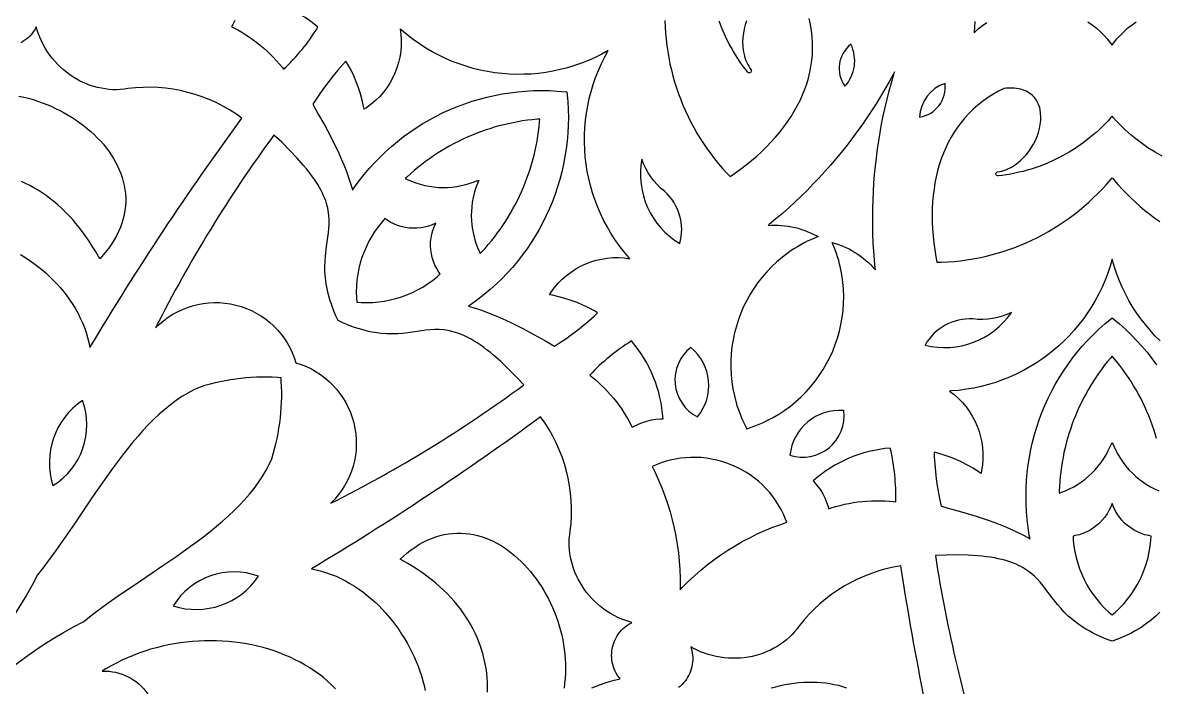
# Model space of a CAD drawing. Extents: x -550 to 550, y -550 to 550.
# Drawn here: x -150.1 to 6.1, y -157.1 to -65.6 of the extents above; entities that cross this region are included whole.
import ezdxf

# ---------------------------------------------------------------- set-up
doc = ezdxf.new("R2010")
doc.units = 0
doc.layers.add('LAYER_1', color=18, linetype='CONTINUOUS')
doc.layers.add('LAYER_10', color=4, linetype='CONTINUOUS')

msp = doc.modelspace()

# ---------------------------------------------------------------- linework, layer by layer
at = {"layer": 'LAYER_1'}
for points in [[(0, 550, 0.414214), (-550, 0, 0.414214), (0, -550, 0.414214), (550, 0, 0.414214)], [(-102.69, -77.27), (-103.03, -77.49), (-103.11, -77.1), (-103.31, -76.23), (-103.54, -75.38), (-103.81, -74.53), (-104.11, -73.71), (-104.46, -72.89), (-104.84, -72.1), (-105.26, -71.32), (-105.54, -70.87), (-105.97, -71.34), (-106.64, -72.1), (-107.28, -72.87), (-107.9, -73.65), (-108.51, -74.45), (-109.1, -75.27), (-109.66, -76.1), (-110.12, -76.8), (-109.35, -78.14), (-108.5, -79.65), (-107.68, -81.18), (-107.29, -81.96), (-106.9, -82.74), (-106.53, -83.53), (-106.18, -84.33), (-105.84, -85.13), (-105.52, -85.93), (-105.23, -86.75), (-104.95, -87.57), (-104.7, -88.39), (-104.63, -88.65), (-104.35, -88.23), (-103.7, -87.35), (-103.02, -86.49), (-102.32, -85.66), (-101.6, -84.85), (-100.84, -84.08), (-100.07, -83.33), (-99.27, -82.61), (-98.45, -81.92), (-97.6, -81.26), (-96.74, -80.63), (-95.85, -80.04), (-94.95, -79.47), (-94.03, -78.93), (-93.09, -78.42), (-92.14, -77.95), (-91.17, -77.51), (-90.18, -77.1), (-89.18, -76.73), (-88.17, -76.38), (-87.14, -76.08), (-86.11, -75.81), (-85.06, -75.57), (-84.01, -75.37), (-82.94, -75.2), (-81.87, -75.07), (-80.79, -74.98), (-79.71, -74.92), (-78.61, -74.9), (-77.52, -74.92), (-76.42, -74.98), (-75.1, -75.1), (-74.98, -76.42), (-74.92, -77.52), (-74.9, -78.61), (-74.92, -79.71), (-74.98, -80.79), (-75.07, -81.87), (-75.2, -82.94), (-75.37, -84.01), (-75.57, -85.06), (-75.81, -86.11), (-76.08, -87.14), (-76.38, -88.17), (-76.73, -89.18), (-77.1, -90.18), (-77.51, -91.17), (-77.95, -92.14), (-78.42, -93.09), (-78.93, -94.03), (-79.47, -94.95), (-80.04, -95.85), (-80.63, -96.74), (-81.26, -97.6), (-81.92, -98.45), (-82.61, -99.27), (-83.33, -100.07), (-84.08, -100.84), (-84.85, -101.6), (-85.66, -102.32), (-86.49, -103.02), (-87.35, -103.7), (-88.23, -104.35), (-88.65, -104.63), (-88.39, -104.7), (-87.57, -104.95), (-86.75, -105.23), (-85.93, -105.52), (-85.13, -105.84), (-84.33, -106.18), (-83.53, -106.53), (-82.74, -106.9), (-81.18, -107.68), (-79.65, -108.5), (-78.14, -109.35), (-76.8, -110.12), (-76.1, -109.66), (-75.27, -109.1), (-74.45, -108.51), (-73.65, -107.9), (-72.87, -107.28), (-72.1, -106.64), (-71.34, -105.97), (-70.87, -105.54), (-71.32, -105.26), (-72.1, -104.84), (-72.89, -104.46), (-73.71, -104.11), (-74.53, -103.81), (-75.38, -103.54), (-76.23, -103.31), (-77.1, -103.11), (-77.49, -103.03), (-77.27, -102.69, -0.292397), (-66.41, -98.07), (-66.56, -97.91), (-67.24, -97.1), (-67.88, -96.27), (-68.48, -95.42), (-69.05, -94.55), (-69.57, -93.66), (-70.05, -92.75), (-70.49, -91.83), (-70.89, -90.89), (-71.25, -89.94), (-71.57, -88.98), (-71.85, -88.01), (-72.09, -87.03), (-72.29, -86.04), (-72.45, -85.04), (-72.57, -84.04), (-72.64, -83.04), (-72.68, -82.03), (-72.67, -81.03), (-72.63, -80.02), (-72.54, -79.01), (-72.41, -78.01), (-72.24, -77.02), (-72.03, -76.02), (-71.77, -75.04), (-71.48, -74.06), (-71.14, -73.1), (-70.76, -72.14), (-70.34, -71.2), (-69.88, -70.27), (-69.41, -69.41), (-70.27, -69.88), (-71.2, -70.34), (-72.14, -70.76), (-73.1, -71.14), (-74.06, -71.48), (-75.04, -71.77), (-76.02, -72.03), (-77.02, -72.24), (-78.01, -72.41), (-79.01, -72.54), (-80.02, -72.63), (-81.03, -72.67), (-82.03, -72.68), (-83.04, -72.64), (-84.04, -72.57), (-85.04, -72.45), (-86.04, -72.29), (-87.03, -72.09), (-88.01, -71.85), (-88.98, -71.57), (-89.94, -71.25), (-90.89, -70.89), (-91.83, -70.49), (-92.75, -70.05), (-93.66, -69.57), (-94.55, -69.05), (-95.42, -68.48), (-96.27, -67.88), (-97.1, -67.24), (-97.91, -66.56), (-98.07, -66.41, -0.292397)], [(-35.99, -68.54, 0.400535), (-36.82, -74.31, 0.313022)], [(-23.01, -73.92, 0.313022), (-26.51, -78.58, 0.400535)], [(-109.68, -87.46), (-109.96, -87.04), (-110.27, -86.6), (-110.61, -86.16), (-110.97, -85.69), (-111.37, -85.22), (-112.25, -84.22), (-113.25, -83.17), (-114.39, -82.04), (-115.46, -81.05, 0.042468), (-131.76, -107.61, -0.574933), (-112.42, -112.42, -0.575019), (-107.61, -131.76, 0.042505), (-81.05, -115.46), (-82.04, -114.39), (-83.17, -113.25), (-84.22, -112.25), (-85.22, -111.37), (-85.69, -110.97), (-86.16, -110.61), (-86.6, -110.27), (-87.04, -109.96), (-87.46, -109.68), (-87.87, -109.42), (-88.27, -109.18), (-88.66, -108.97), (-89.04, -108.78), (-89.41, -108.61), (-89.77, -108.46), (-90.12, -108.33), (-90.46, -108.22), (-90.79, -108.13), (-91.45, -107.98), (-92.08, -107.89), (-92.7, -107.85), (-93.31, -107.85), (-93.92, -107.89), (-94.52, -107.94), (-95.13, -108.02), (-96.38, -108.2), (-97.03, -108.29), (-97.71, -108.36), (-98.4, -108.41), (-99.13, -108.44), (-99.9, -108.43), (-100.7, -108.37), (-101.54, -108.26), (-101.98, -108.18), (-102.43, -108.09), (-102.89, -107.98), (-103.37, -107.85), (-103.86, -107.71), (-104.36, -107.54), (-104.88, -107.35), (-105.41, -107.14), (-105.96, -106.91), (-106.61, -106.61), (-106.91, -105.96), (-107.14, -105.41), (-107.35, -104.88), (-107.54, -104.36), (-107.71, -103.86), (-107.85, -103.37), (-107.98, -102.89), (-108.09, -102.43), (-108.26, -101.54), (-108.37, -100.7), (-108.43, -99.9), (-108.44, -99.13), (-108.41, -98.4), (-108.36, -97.7), (-108.2, -96.38), (-108.02, -95.13), (-107.94, -94.52), (-107.89, -93.92), (-107.85, -93.31), (-107.85, -92.7), (-107.89, -92.08), (-107.98, -91.45), (-108.05, -91.13), (-108.13, -90.8), (-108.22, -90.46), (-108.33, -90.12), (-108.46, -89.77), (-108.61, -89.41), (-108.78, -89.04), (-108.97, -88.66), (-109.18, -88.27), (-109.42, -87.87)], [(-64.79, -84.38, 0.312588), (-59.55, -95.99, 0.287102), (-61.67, -88.78, -0.141792)], [(-19.17, -106.38, 0.28687), (-25.76, -109.98, 0.312542), (-13.85, -105.48, -0.141794)], [(-67.92, -118.3), (-67.55, -118.81), (-67.21, -119.34), (-66.88, -119.88), (-66.56, -120.43), (-66.26, -120.99), (-66.11, -121.3), (-65.82, -121.13), (-65.26, -120.86), (-64.67, -120.63), (-64.07, -120.44), (-63.45, -120.29), (-62.83, -120.19), (-62.2, -120.13), (-61.86, -120.13, 0.161874), (-66.19, -109.41, 0.066734), (-71.96, -114.12), (-71.72, -114.3), (-71.26, -114.69), (-70.8, -115.09), (-70.36, -115.5), (-69.92, -115.93), (-69.5, -116.38), (-69.08, -116.84), (-68.68, -117.31), (-68.29, -117.8)], [(-57.12, -119.88, 0.412174), (-58.02, -110.29, 0.547146)], [(-141.82, -117.59, 0.33339), (-145.91, -129.34, 0.355981)], [(-44.37, -125.16, 0.547146), (-36.96, -119.01, 0.412174)], [(-41.2, -128.68), (-40.96, -128.93), (-40.56, -129.41), (-40.19, -129.93), (-39.86, -130.46), (-39.57, -131.02), (-39.32, -131.6), (-39.11, -132.2), (-39.02, -132.52), (-38.7, -132.41), (-38.09, -132.22), (-37.48, -132.06), (-36.86, -131.91), (-36.25, -131.78), (-35.63, -131.67), (-35.01, -131.59), (-34.39, -131.52), (-33.77, -131.46), (-33.15, -131.43), (-32.53, -131.42), (-31.92, -131.42), (-31.31, -131.44), (-30.71, -131.48), (-30.11, -131.54), (-29.81, -131.58, 0.066618), (-30.56, -124.17, 0.161927)], [(-129.34, -145.91, 0.33339), (-117.59, -141.82, 0.355981)]]:
    msp.add_lwpolyline(points, format="xyb", close=True, dxfattribs=at)
for points in [[(-120.86, -65.26), (-121.13, -65.82), (-121.3, -66.11), (-120.99, -66.26), (-120.43, -66.56), (-119.88, -66.88), (-119.34, -67.21), (-118.81, -67.55), (-118.3, -67.92), (-117.8, -68.29), (-117.31, -68.68), (-116.84, -69.08), (-116.38, -69.5), (-115.93, -69.92), (-115.5, -70.36), (-115.09, -70.8), (-114.69, -71.26), (-114.3, -71.72), (-114.12, -71.96, 0.066618), (-109.41, -66.19, 0.161927), (-120.13, -61.86)], [(-50.35, -65.29), (-50.53, -65.85), (-50.68, -66.42), (-50.79, -67.01), (-50.86, -67.6), (-50.89, -68.19), (-50.87, -68.78), (-50.81, -69.37), (-50.7, -69.94), (-50.63, -70.22), (-50.54, -70.5), (-50.44, -70.77), (-50.33, -71.04), (-50.2, -71.3), (-50.06, -71.56), (-49.91, -71.81), (-49.74, -72.05, -0.968464), (-50.18, -72.38), (-50.54, -71.92), (-50.89, -71.45), (-51.22, -70.98), (-51.55, -70.49), (-51.86, -70.01), (-52.16, -69.51), (-52.45, -69.01), (-52.73, -68.5), (-53.24, -67.47), (-53.71, -66.42), (-54.12, -65.35)], [(-150.39, -97.49), (-149.78, -97.87), (-149.18, -98.27), (-148.59, -98.68), (-148.01, -99.12), (-147.45, -99.57), (-146.9, -100.04), (-146.37, -100.53), (-145.85, -101.03), (-145.36, -101.55), (-144.88, -102.09), (-144.42, -102.64), (-143.98, -103.21), (-143.56, -103.79), (-143.17, -104.38), (-142.8, -104.99), (-142.45, -105.62), (-142.13, -106.25), (-141.83, -106.9), (-141.57, -107.56), (-141.33, -108.24), (-141.12, -108.92), (-140.94, -109.62), (-140.8, -110.3, -0.023981), (-119.86, -78.72, 0.194027), (-135.58, -74.64), (-136.09, -74.72), (-136.62, -74.77), (-137.14, -74.79), (-137.67, -74.79), (-138.19, -74.75), (-138.71, -74.69), (-139.23, -74.6), (-139.75, -74.49), (-140.26, -74.35), (-140.76, -74.19), (-141.26, -74), (-141.75, -73.79), (-142.23, -73.55), (-142.7, -73.29), (-143.16, -73.01), (-143.61, -72.71), (-144.04, -72.39), (-144.47, -72.04), (-144.87, -71.68), (-145.27, -71.29), (-145.64, -70.88), (-146, -70.46), (-146.34, -70.02), (-146.66, -69.56), (-146.96, -69.08), (-147.24, -68.58), (-147.5, -68.07), (-147.73, -67.54), (-147.94, -67), (-148.12, -66.44), (-148.2, -66.14), (-148.27, -66.27), (-148.44, -66.57), (-148.62, -66.84), (-148.82, -67.1), (-149.04, -67.35), (-149.27, -67.58), (-149.51, -67.79), (-149.76, -67.98), (-150.03, -68.16), (-150.3, -68.32)], [(6.92, -83.96), (5.92, -83.4), (4.94, -82.79), (4, -82.13), (3.09, -81.43), (2.65, -81.07), (2.21, -80.69), (1.79, -80.3), (1.37, -79.9), (0.96, -79.49), (0.56, -79.07), (0.17, -78.64), (0, -78.44), (-0.17, -78.64), (-0.56, -79.07), (-0.96, -79.49), (-1.37, -79.9), (-1.79, -80.3), (-2.21, -80.69), (-3.09, -81.43), (-4, -82.13), (-4.94, -82.79), (-5.92, -83.4), (-6.92, -83.96), (-7.94, -84.47), (-8.99, -84.94), (-10.06, -85.36), (-10.61, -85.55), (-11.15, -85.72), (-11.71, -85.89), (-12.27, -86.04), (-12.83, -86.17), (-13.4, -86.3), (-13.97, -86.41), (-14.54, -86.51), (-15.12, -86.59), (-15.7, -86.66, -0.968464), (-15.78, -86.12), (-15.48, -86.07), (-15.2, -86), (-14.92, -85.92), (-14.64, -85.82), (-14.38, -85.71), (-14.11, -85.59), (-13.86, -85.45), (-13.61, -85.31), (-13.12, -84.98), (-12.66, -84.61), (-12.23, -84.2), (-11.83, -83.77), (-11.47, -83.3), (-11.13, -82.81), (-10.83, -82.29), (-10.56, -81.77), (-10.34, -81.23), (-10.15, -80.68), (-10, -80.14), (-9.9, -79.59), (-9.83, -79.05), (-9.82, -78.53), (-9.84, -78.02), (-9.92, -77.53), (-9.97, -77.3), (-10.04, -77.07), (-10.12, -76.85), (-10.21, -76.63), (-10.31, -76.43), (-10.43, -76.23), (-10.56, -76.05), (-10.7, -75.87), (-10.85, -75.7), (-11.02, -75.54), (-11.2, -75.39), (-11.4, -75.25), (-11.6, -75.12), (-11.83, -75.01), (-12.07, -74.91), (-12.32, -74.81), (-12.59, -74.74), (-12.88, -74.67), (-13.18, -74.62), (-13.5, -74.59), (-13.84, -74.57), (-14.2, -74.57), (-14.57, -74.59), (-14.91, -74.62), (-15.67, -75), (-16.43, -75.45), (-17.16, -75.91), (-17.85, -76.41), (-18.51, -76.94), (-19.14, -77.49), (-19.72, -78.07), (-20.28, -78.67), (-20.8, -79.3), (-21.29, -79.96), (-21.74, -80.63), (-22.17, -81.33), (-22.56, -82.05), (-22.91, -82.79), (-23.24, -83.55), (-23.53, -84.33), (-23.8, -85.13), (-24.03, -85.95), (-24.23, -86.78), (-24.4, -87.63), (-24.53, -88.5), (-24.64, -89.38), (-24.72, -90.27), (-24.77, -91.18), (-24.78, -92.09), (-24.77, -93.02), (-24.73, -93.96), (-24.66, -94.91), (-24.56, -95.87), (-24.43, -96.84), (-24.28, -97.81), (-24.13, -98.57), (-23.49, -98.55), (-22.62, -98.51), (-21.75, -98.44), (-20.89, -98.35), (-20.04, -98.23), (-19.18, -98.1), (-18.34, -97.94), (-17.5, -97.75), (-16.66, -97.55), (-15.84, -97.32), (-15.02, -97.07), (-14.21, -96.8), (-13.4, -96.51), (-12.61, -96.2), (-11.82, -95.87), (-11.04, -95.51), (-10.27, -95.14), (-9.51, -94.74), (-8.77, -94.33), (-8.03, -93.89), (-7.31, -93.43), (-6.59, -92.96), (-5.89, -92.47), (-5.2, -91.95), (-4.53, -91.42), (-3.87, -90.87), (-3.22, -90.3), (-2.59, -89.71), (-1.97, -89.1), (-1.37, -88.48), (-0.78, -87.84), (0, -86.94), (0.78, -87.84), (1.37, -88.48), (1.97, -89.1), (2.59, -89.71), (3.22, -90.3), (3.87, -90.87), (4.53, -91.42), (5.21, -91.95), (5.89, -92.47), (6.59, -92.96)], [(6.61, -109.4), (5.91, -108.68), (5.23, -107.94), (4.58, -107.16), (3.96, -106.36), (3.38, -105.54), (2.83, -104.69), (2.31, -103.81), (1.83, -102.91), (1.38, -101.99), (0.97, -101.05), (0.6, -100.08), (0.27, -99.1), (0, -98.15), (-0.27, -99.1), (-0.6, -100.08), (-0.97, -101.05), (-1.38, -101.99), (-1.83, -102.91), (-2.31, -103.81), (-2.83, -104.69), (-3.38, -105.54), (-3.96, -106.36), (-4.58, -107.16), (-5.23, -107.94), (-5.91, -108.68), (-6.61, -109.4), (-7.35, -110.08), (-8.11, -110.74), (-8.9, -111.36), (-9.72, -111.96), (-10.56, -112.51), (-11.42, -113.04), (-12.31, -113.53), (-13.21, -113.98), (-14.14, -114.4), (-15.09, -114.78), (-16.05, -115.12), (-17.03, -115.42), (-18.03, -115.68), (-19.05, -115.9), (-20.07, -116.07), (-21.11, -116.21), (-22.17, -116.3), (-22.39, -116.31, -0.292397), (-17.98, -127.25), (-18.05, -127.65), (-18.39, -127.43), (-19.14, -126.95), (-19.91, -126.51), (-20.7, -126.11), (-21.5, -125.74), (-22.32, -125.41), (-23.15, -125.12), (-24, -124.86), (-24.52, -124.74), (-24.49, -125.38), (-24.42, -126.38), (-24.33, -127.38), (-24.22, -128.38), (-24.08, -129.37), (-23.92, -130.36), (-23.74, -131.35), (-23.56, -132.17), (-22.07, -132.57), (-20.4, -133.04), (-18.74, -133.55), (-17.91, -133.82), (-17.09, -134.1), (-16.27, -134.39), (-15.45, -134.71), (-14.65, -135.03), (-13.85, -135.38), (-13.07, -135.74), (-12.29, -136.13), (-11.53, -136.54), (-11.3, -136.67), (-11.4, -136.17), (-11.56, -135.09), (-11.69, -134), (-11.78, -132.92), (-11.84, -131.84), (-11.85, -130.76), (-11.83, -129.68), (-11.78, -128.61), (-11.68, -127.54), (-11.55, -126.48), (-11.39, -125.42), (-11.19, -124.37), (-10.95, -123.33), (-10.68, -122.3), (-10.37, -121.28), (-10.03, -120.27), (-9.66, -119.27), (-9.25, -118.29), (-8.81, -117.31), (-8.33, -116.36), (-7.83, -115.42), (-7.29, -114.49), (-6.71, -113.58), (-6.11, -112.69), (-5.48, -111.82), (-4.81, -110.97), (-4.11, -110.14), (-3.38, -109.34), (-2.62, -108.55), (-1.84, -107.79), (-1.02, -107.06), (0, -106.2), (1.02, -107.06), (1.84, -107.79), (2.62, -108.55), (3.38, -109.34), (4.11, -110.14), (4.81, -110.97), (5.48, -111.82), (6.11, -112.69)], [(-172.5, -185.56, -0.208481), (-141.65, -148.05), (-140.87, -147.43), (-140.03, -146.78), (-138.29, -145.5), (-136.46, -144.22), (-134.58, -142.94), (-130.75, -140.36), (-128.84, -139.04), (-126.96, -137.7), (-126.04, -137.02), (-125.13, -136.34), (-124.25, -135.64), (-123.39, -134.94), (-122.55, -134.23), (-121.74, -133.5), (-120.96, -132.77), (-120.21, -132.03), (-119.5, -131.28), (-118.83, -130.51), (-118.2, -129.73), (-117.61, -128.94), (-117.07, -128.13), (-116.58, -127.31), (-116.36, -126.9), (-116.14, -126.48), (-115.94, -126.06), (-115.76, -125.64), (-115.56, -124.96), (-115.36, -124.26), (-115.19, -123.56), (-115.03, -122.86), (-114.89, -122.15), (-114.77, -121.44), (-114.66, -120.73), (-114.57, -120.01), (-114.5, -119.3), (-114.45, -118.58), (-114.41, -117.86), (-114.39, -117.14), (-114.39, -116.42), (-114.41, -115.69), (-114.45, -114.97), (-114.48, -114.48), (-114.97, -114.45), (-115.69, -114.41), (-116.42, -114.39), (-117.14, -114.39), (-117.86, -114.41), (-118.58, -114.45), (-119.3, -114.5), (-120.01, -114.57), (-120.73, -114.66), (-121.44, -114.77), (-122.15, -114.89), (-122.86, -115.03), (-123.56, -115.19), (-124.26, -115.36), (-124.96, -115.56), (-125.64, -115.76), (-126.06, -115.94), (-126.48, -116.14), (-126.9, -116.36), (-127.31, -116.58), (-128.13, -117.07), (-128.94, -117.61), (-129.73, -118.2), (-130.51, -118.83), (-131.28, -119.5), (-132.03, -120.21), (-132.77, -120.96), (-133.5, -121.74), (-134.23, -122.55), (-134.94, -123.39), (-135.64, -124.25), (-136.34, -125.13), (-137.02, -126.04), (-137.7, -126.96), (-139.04, -128.84), (-140.36, -130.75), (-142.94, -134.58), (-144.22, -136.46), (-145.5, -138.29), (-146.14, -139.17), (-146.78, -140.03), (-147.43, -140.87), (-148.05, -141.65, -0.208478), (-185.56, -172.5)], [(-71.68, -157.21), (-71.08, -156.97), (-70.46, -156.74), (-69.85, -156.52), (-69.23, -156.32), (-68.6, -156.14), (-67.97, -155.98), (-67.78, -155.93), (-67.92, -155.76), (-68.12, -155.48), (-68.3, -155.19), (-68.45, -154.9), (-68.58, -154.6), (-68.69, -154.29), (-68.78, -153.98), (-68.85, -153.67), (-68.9, -153.35), (-68.93, -153.04), (-68.94, -152.72), (-68.93, -152.41), (-68.9, -152.09), (-68.85, -151.78), (-68.78, -151.47), (-68.69, -151.17), (-68.59, -150.87), (-68.46, -150.58), (-68.32, -150.3), (-68.16, -150.03), (-67.98, -149.76), (-67.79, -149.51), (-67.58, -149.27), (-67.35, -149.04), (-67.1, -148.82), (-66.84, -148.62), (-66.57, -148.44), (-66.27, -148.27), (-66.14, -148.2), (-66.44, -148.12), (-67, -147.94), (-67.54, -147.73), (-68.07, -147.5), (-68.58, -147.24), (-69.08, -146.96), (-69.56, -146.66), (-70.02, -146.34), (-70.46, -146), (-70.88, -145.64), (-71.29, -145.27), (-71.68, -144.87), (-72.04, -144.47), (-72.39, -144.04), (-72.71, -143.61), (-73.01, -143.16), (-73.29, -142.7), (-73.55, -142.23), (-73.79, -141.75), (-74, -141.26), (-74.19, -140.76), (-74.35, -140.26), (-74.49, -139.75), (-74.6, -139.23), (-74.69, -138.71), (-74.75, -138.19), (-74.79, -137.67), (-74.79, -137.14), (-74.77, -136.62), (-74.72, -136.09), (-74.64, -135.58, 0.193982), (-78.72, -119.86, -0.023948), (-110.3, -140.8), (-109.62, -140.94), (-108.92, -141.12), (-108.24, -141.33), (-107.56, -141.57), (-106.9, -141.83), (-106.25, -142.13), (-105.62, -142.45), (-104.99, -142.8), (-104.38, -143.17), (-103.79, -143.56), (-103.21, -143.98), (-102.64, -144.42), (-102.09, -144.88), (-101.55, -145.36), (-101.03, -145.85), (-100.53, -146.37), (-100.04, -146.9), (-99.57, -147.45), (-99.12, -148.01), (-98.68, -148.59), (-98.27, -149.18), (-97.87, -149.78), (-97.49, -150.39), (-97.12, -151.01), (-96.78, -151.64), (-96.46, -152.28), (-96.16, -152.92), (-95.87, -153.57), (-95.61, -154.23), (-95.37, -154.89), (-95.15, -155.55), (-94.96, -156.22), (-94.78, -156.88), (-94.63, -157.55)], [(6.58, -146.78), (6.03, -147.31), (5.42, -147.83), (4.75, -148.35), (4.39, -148.61), (4, -148.86), (3.6, -149.11), (3.17, -149.36), (2.72, -149.6), (2.25, -149.84), (1.75, -150.07), (1.22, -150.3), (0.67, -150.52), (0, -150.78), (-0.67, -150.52), (-1.22, -150.3), (-1.75, -150.07), (-2.25, -149.84), (-2.72, -149.6), (-3.17, -149.36), (-3.6, -149.11), (-4, -148.86), (-4.75, -148.35), (-5.42, -147.83), (-6.03, -147.31), (-6.58, -146.78), (-7.08, -146.24), (-7.53, -145.71), (-8.36, -144.66), (-9.11, -143.65), (-9.49, -143.16), (-9.88, -142.69), (-10.28, -142.24), (-10.71, -141.81), (-11.18, -141.41), (-11.69, -141.02), (-11.97, -140.84), (-12.26, -140.66), (-12.56, -140.49), (-12.88, -140.33), (-13.22, -140.17), (-13.58, -140.02), (-13.96, -139.88), (-14.36, -139.75), (-14.79, -139.62), (-15.24, -139.5), (-15.71, -139.4), (-16.21, -139.3), (-16.74, -139.21), (-17.29, -139.13), (-17.88, -139.06), (-18.49, -139.01), (-19.81, -138.93), (-21.27, -138.89), (-22.87, -138.9), (-24.33, -138.96, 0.042468), (-17.08, -169.26, -0.574933)], [(-21.57, -177.56, -0.023981), (-29.09, -140.41, 0.194027), (-43.09, -148.65), (-43.4, -149.06), (-43.73, -149.47), (-44.09, -149.86), (-44.46, -150.23), (-44.86, -150.57), (-45.27, -150.9), (-45.7, -151.2), (-46.14, -151.49), (-46.6, -151.75), (-47.07, -151.99), (-47.56, -152.21), (-48.05, -152.41), (-48.56, -152.58), (-49.08, -152.73), (-49.6, -152.86), (-50.13, -152.96), (-50.67, -153.04), (-51.21, -153.09), (-51.76, -153.12), (-52.31, -153.13), (-52.86, -153.11), (-53.42, -153.06), (-53.97, -152.99), (-54.52, -152.89), (-55.07, -152.76), (-55.62, -152.61), (-56.16, -152.43), (-56.7, -152.22), (-57.23, -151.98), (-57.76, -151.72), (-58.03, -151.56), (-57.98, -151.71), (-57.89, -152.03), (-57.83, -152.36), (-57.78, -152.68), (-57.76, -153.01), (-57.76, -153.33), (-57.78, -153.65), (-57.83, -153.97), (-57.89, -154.28), (-57.97, -154.59), (-58.07, -154.89), (-58.19, -155.18), (-58.32, -155.47), (-58.47, -155.74), (-58.64, -156.01), (-58.83, -156.26), (-59.03, -156.51), (-59.24, -156.74), (-59.47, -156.96), (-59.72, -157.16)], [(-106.98, -157.31), (-107.51, -156.78), (-108.07, -156.27), (-108.65, -155.78), (-109.24, -155.32), (-109.86, -154.88), (-110.5, -154.45), (-111.16, -154.06), (-111.83, -153.68), (-112.52, -153.32), (-113.22, -152.99), (-113.94, -152.68), (-114.67, -152.39), (-115.42, -152.12), (-116.17, -151.88), (-116.94, -151.66), (-117.72, -151.46), (-118.5, -151.29), (-119.3, -151.13), (-120.1, -151), (-120.91, -150.9), (-121.73, -150.81), (-122.55, -150.75), (-123.37, -150.72), (-124.2, -150.71), (-125.03, -150.72), (-125.86, -150.75), (-126.69, -150.81), (-127.52, -150.89), (-128.35, -151), (-129.18, -151.13), (-130.01, -151.28), (-130.83, -151.46), (-131.64, -151.67), (-132.45, -151.89), (-133.26, -152.15), (-134.05, -152.42), (-134.84, -152.72), (-135.62, -153.05), (-136.39, -153.4), (-137.15, -153.78), (-137.9, -154.18), (-138.63, -154.6), (-139.1, -154.9, -0.55555), (-132.18, -165.06, -0.258855)]]:
    msp.add_lwpolyline(points, format="xyb", dxfattribs=at)
for points in [[(-61.6, -65.26), (-61.57, -66.13), (-61.52, -66.99), (-61.44, -67.85), (-61.34, -68.7), (-61.22, -69.55), (-61.07, -70.4), (-60.9, -71.24), (-60.71, -72.07), (-60.5, -72.9), (-60.26, -73.72), (-60.01, -74.54), (-59.73, -75.34), (-59.43, -76.14), (-59.11, -76.94), (-58.77, -77.72), (-58.41, -78.5), (-58.02, -79.26), (-57.62, -80.02), (-57.19, -80.76), (-56.75, -81.5), (-56.28, -82.22), (-55.8, -82.93), (-55.29, -83.63), (-54.77, -84.32), (-54.23, -84.99), (-53.66, -85.65), (-53.08, -86.3), (-52.63, -86.77), (-52, -86.33), (-51.2, -85.75), (-50.43, -85.16), (-49.68, -84.55), (-48.96, -83.93), (-48.26, -83.29), (-47.6, -82.65), (-46.96, -81.98), (-46.35, -81.31), (-45.77, -80.62), (-45.23, -79.92), (-44.71, -79.21), (-44.23, -78.49), (-43.78, -77.76), (-43.37, -77.02), (-42.99, -76.27), (-42.65, -75.51), (-42.34, -74.74), (-42.07, -73.97), (-41.83, -73.18), (-41.64, -72.39), (-41.48, -71.59), (-41.37, -70.78), (-41.29, -69.97), (-41.26, -69.15), (-41.26, -68.33), (-41.31, -67.49), (-41.41, -66.66), (-41.55, -65.81), (-41.73, -64.97)], [(-18.89, -65.38), (-18.96, -66.15), (-19.02, -66.92), (-19.02, -66.97), (-18.99, -66.94), (-18.43, -66.42), (-17.85, -65.95), (-17.25, -65.52)], [(-3.33, -65.45), (-2.75, -65.85), (-2.19, -66.29), (-1.66, -66.76), (-1.14, -67.26), (-0.66, -67.8), (-0.2, -68.37), (0, -68.66), (0.2, -68.37), (0.66, -67.8), (1.14, -67.26), (1.66, -66.76), (2.19, -66.29), (2.75, -65.85), (3.33, -65.45)], [(-150.59, -75.68), (-149.93, -75.82), (-149.28, -75.98), (-148.64, -76.16), (-148.01, -76.36), (-147.38, -76.59), (-146.76, -76.82), (-146.14, -77.08), (-145.54, -77.36), (-144.95, -77.65), (-144.37, -77.96), (-143.8, -78.28), (-143.25, -78.62), (-142.71, -78.98), (-142.18, -79.35), (-141.67, -79.73), (-141.17, -80.13), (-140.69, -80.54), (-140.23, -80.96), (-139.79, -81.4), (-139.36, -81.85), (-138.96, -82.31), (-138.58, -82.78), (-138.21, -83.26), (-137.88, -83.75), (-137.56, -84.25), (-137.27, -84.76), (-137, -85.28), (-136.76, -85.81), (-136.55, -86.34), (-136.36, -86.89), (-136.21, -87.43), (-136.08, -87.99), (-135.98, -88.55), (-135.91, -89.11), (-135.88, -89.68), (-135.88, -90.26), (-135.91, -90.84), (-135.98, -91.41), (-136.08, -92), (-136.22, -92.58), (-136.39, -93.16), (-136.6, -93.75), (-136.85, -94.33), (-137.14, -94.91), (-137.47, -95.49), (-137.84, -96.07), (-138.25, -96.65), (-138.71, -97.22), (-139.45, -98.08), (-140.05, -97.03), (-140.48, -96.33), (-140.91, -95.66), (-141.36, -95.01), (-141.81, -94.39), (-142.28, -93.79), (-142.75, -93.21), (-143.23, -92.65), (-143.72, -92.11), (-144.22, -91.6), (-144.73, -91.11), (-145.25, -90.65), (-145.77, -90.2), (-146.31, -89.78), (-146.85, -89.38), (-147.4, -89.01), (-147.95, -88.65), (-148.52, -88.32), (-149.09, -88.01), (-149.66, -87.73), (-150.25, -87.46)], [(6.14, -122.85), (5.95, -122.22), (5.75, -121.59), (5.53, -120.96), (5.3, -120.34), (5.05, -119.72), (4.79, -119.11), (4.52, -118.5), (4.23, -117.9), (3.94, -117.31), (3.62, -116.72), (3.3, -116.14), (2.96, -115.57), (2.61, -115), (2.24, -114.44), (1.87, -113.89), (1.48, -113.35), (1.08, -112.81), (0.66, -112.29), (0.24, -111.77), (0, -111.49), (-0.24, -111.77), (-0.66, -112.29), (-1.08, -112.81), (-1.48, -113.35), (-1.87, -113.89), (-2.24, -114.44), (-2.61, -115), (-2.96, -115.57), (-3.3, -116.14), (-3.62, -116.72), (-3.94, -117.31), (-4.23, -117.9), (-4.52, -118.5), (-4.79, -119.11), (-5.05, -119.72), (-5.3, -120.34), (-5.53, -120.96), (-5.75, -121.59), (-5.95, -122.22), (-6.14, -122.85), (-6.32, -123.5), (-6.48, -124.14), (-6.63, -124.79), (-6.76, -125.44), (-6.88, -126.1), (-6.99, -126.76), (-7.08, -127.42), (-7.15, -128.08), (-7.22, -128.75), (-7.26, -129.42), (-7.29, -130.09), (-7.3, -130.38), (-7.04, -130.3), (-6.44, -130.06), (-5.86, -129.8), (-5.29, -129.5), (-4.75, -129.17), (-4.22, -128.82), (-3.71, -128.44), (-3.23, -128.03), (-2.76, -127.59), (-2.32, -127.14), (-1.91, -126.65), (-1.52, -126.15), (-1.16, -125.62), (-0.83, -125.08), (-0.52, -124.51), (0, -123.4), (0.52, -124.51), (0.83, -125.08), (1.16, -125.62), (1.52, -126.15), (1.91, -126.65), (2.32, -127.14), (2.76, -127.59), (3.23, -128.03), (3.71, -128.44), (4.22, -128.82), (4.75, -129.17), (5.29, -129.5), (5.86, -129.8), (6.44, -130.06)], [(-86.04, -157.77), (-86.03, -157.11), (-86.05, -156.46), (-86.09, -155.81), (-86.15, -155.17), (-86.24, -154.53), (-86.35, -153.9), (-86.48, -153.27), (-86.63, -152.66), (-86.8, -152.04), (-87, -151.44), (-87.22, -150.84), (-87.46, -150.25), (-87.73, -149.66), (-88.01, -149.09), (-88.32, -148.52), (-88.65, -147.95), (-89.01, -147.4), (-89.38, -146.85), (-89.78, -146.31), (-90.2, -145.77), (-90.65, -145.25), (-91.11, -144.73), (-91.6, -144.22), (-92.11, -143.72), (-92.65, -143.23), (-93.21, -142.75), (-93.79, -142.28), (-94.39, -141.81), (-95.01, -141.36), (-95.66, -140.91), (-96.33, -140.48), (-97.03, -140.05), (-98.08, -139.45), (-97.22, -138.71), (-96.65, -138.25), (-96.07, -137.84), (-95.49, -137.47), (-94.91, -137.14), (-94.33, -136.85), (-93.75, -136.6), (-93.16, -136.39), (-92.58, -136.22), (-92, -136.08), (-91.41, -135.98), (-90.84, -135.91), (-90.26, -135.88), (-89.68, -135.88), (-89.11, -135.91), (-88.55, -135.98), (-87.99, -136.08), (-87.43, -136.21), (-86.89, -136.36), (-86.34, -136.55), (-85.81, -136.76), (-85.28, -137), (-84.76, -137.27), (-84.25, -137.56), (-83.75, -137.88), (-83.26, -138.21), (-82.78, -138.58), (-82.31, -138.96), (-81.85, -139.36), (-81.4, -139.79), (-80.96, -140.23), (-80.54, -140.69), (-80.13, -141.17), (-79.73, -141.67), (-79.35, -142.18), (-78.98, -142.71), (-78.62, -143.25), (-78.28, -143.8), (-77.96, -144.37), (-77.65, -144.95), (-77.36, -145.54), (-77.08, -146.14), (-76.82, -146.76), (-76.59, -147.38), (-76.36, -148.01), (-76.16, -148.64), (-75.98, -149.28), (-75.82, -149.93), (-75.68, -150.59), (-75.56, -151.24), (-75.46, -151.9), (-75.38, -152.57), (-75.33, -153.23), (-75.3, -153.9), (-75.29, -154.56), (-75.3, -155.23), (-75.35, -155.89), (-75.41, -156.56), (-75.5, -157.22)], [(-46.96, -157.21), (-46.33, -157.04), (-45.7, -156.88), (-45.06, -156.75), (-44.43, -156.64), (-43.8, -156.55), (-43.16, -156.48), (-42.53, -156.43), (-41.91, -156.41), (-41.29, -156.4), (-40.67, -156.42), (-40.06, -156.46), (-39.45, -156.52), (-38.86, -156.61), (-38.27, -156.72), (-37.69, -156.85), (-37.13, -157), (-36.57, -157.18)]]:
    msp.add_lwpolyline(points, dxfattribs=at)
for points in [[(-46.31, -92.6), (-47.22, -93.35), (-47.39, -93.49), (-46.94, -93.46), (-46.47, -93.45), (-46, -93.46), (-45.53, -93.49), (-45.06, -93.53), (-44.6, -93.6), (-44.14, -93.68), (-43.68, -93.78), (-43.22, -93.89), (-42.77, -94.03), (-42.33, -94.18), (-41.89, -94.36), (-41.45, -94.54), (-40.5, -95), (-41.52, -95.46), (-41.99, -95.68), (-42.44, -95.91), (-42.89, -96.16), (-43.34, -96.42), (-43.77, -96.68), (-44.19, -96.96), (-44.6, -97.25), (-45.4, -97.85), (-46.16, -98.49), (-46.88, -99.16), (-47.55, -99.87), (-48.19, -100.6), (-48.79, -101.37), (-49.35, -102.16), (-49.86, -102.98), (-50.33, -103.82), (-50.76, -104.68), (-51.14, -105.57), (-51.47, -106.47), (-51.76, -107.38), (-52.01, -108.31), (-52.21, -109.25), (-52.36, -110.2), (-52.46, -111.16), (-52.51, -112.13), (-52.52, -113.1), (-52.47, -114.07), (-52.38, -115.04), (-52.23, -116.01), (-52.03, -116.98), (-51.78, -117.94), (-51.63, -118.42), (-51.47, -118.9), (-51.3, -119.37), (-51.11, -119.85), (-50.91, -120.31), (-50.7, -120.78), (-50.47, -121.24), (-50.33, -121.51), (-50.05, -121.42), (-49.56, -121.25), (-49.08, -121.07), (-48.6, -120.88), (-48.14, -120.68), (-47.68, -120.47), (-46.79, -120.01), (-45.93, -119.51), (-45.1, -118.96), (-44.31, -118.38), (-43.55, -117.76), (-42.84, -117.11), (-42.15, -116.42), (-41.51, -115.7), (-40.9, -114.95), (-40.34, -114.17), (-39.81, -113.36), (-39.33, -112.53), (-38.88, -111.68), (-38.49, -110.81), (-38.13, -109.91), (-37.82, -109), (-37.56, -108.07), (-37.35, -107.13), (-37.18, -106.18), (-37.06, -105.21), (-36.99, -104.24), (-36.97, -103.26), (-37, -102.28), (-37.09, -101.29), (-37.23, -100.3), (-37.31, -99.81), (-37.42, -99.31), (-37.53, -98.82), (-37.66, -98.33), (-37.81, -97.83), (-37.97, -97.34), (-38.14, -96.85), (-38.54, -95.82), (-37.54, -96.16), (-37.1, -96.34), (-36.67, -96.53), (-36.24, -96.73), (-35.83, -96.96), (-35.43, -97.2), (-35.03, -97.45), (-34.65, -97.72), (-34.27, -98), (-33.91, -98.3), (-33.56, -98.61), (-33.22, -98.94), (-32.9, -99.28), (-32.6, -99.62), (-32.62, -99.4), (-32.73, -98.22), (-32.82, -97.05), (-32.89, -95.87), (-32.94, -94.7), (-32.97, -93.52), (-32.97, -92.35), (-32.96, -91.17), (-32.93, -90), (-32.88, -88.83), (-32.81, -87.66), (-32.72, -86.49), (-32.6, -85.33), (-32.47, -84.16), (-32.32, -83), (-32.15, -81.84), (-31.96, -80.69), (-31.75, -79.53), (-31.52, -78.39), (-31.27, -77.24), (-31, -76.1), (-30.71, -74.96), (-30.4, -73.83), (-30.08, -72.71), (-29.96, -72.34), (-30.14, -72.68), (-30.71, -73.71), (-31.29, -74.72), (-31.89, -75.73), (-32.51, -76.73), (-33.14, -77.72), (-33.79, -78.69), (-34.45, -79.65), (-35.14, -80.61), (-35.84, -81.55), (-36.55, -82.47), (-37.28, -83.39), (-38.03, -84.29), (-38.79, -85.18), (-39.56, -86.06), (-40.35, -86.93), (-41.16, -87.78), (-41.98, -88.62), (-42.82, -89.44), (-43.67, -90.25), (-44.53, -91.05), (-45.41, -91.83)], [(-81.2, -79.1), (-81.86, -79.21), (-82.51, -79.34), (-83.16, -79.48), (-83.81, -79.63), (-84.46, -79.79), (-85.1, -79.97), (-85.73, -80.17), (-86.36, -80.38), (-86.99, -80.6), (-87.61, -80.83), (-88.23, -81.08), (-88.84, -81.35), (-89.44, -81.62), (-90.04, -81.91), (-90.63, -82.21), (-91.21, -82.53), (-91.79, -82.86), (-92.36, -83.2), (-92.93, -83.55), (-93.48, -83.92), (-94.03, -84.3), (-94.57, -84.69), (-95.1, -85.09), (-95.63, -85.51), (-96.14, -85.94), (-96.65, -86.38), (-97.15, -86.83), (-97.36, -87.03), (-97.12, -87.15), (-96.52, -87.41), (-95.92, -87.63), (-95.31, -87.82), (-94.69, -87.98), (-94.07, -88.1), (-93.44, -88.19), (-92.81, -88.25), (-92.18, -88.27), (-91.54, -88.25), (-90.91, -88.21), (-90.28, -88.13), (-89.65, -88.01), (-89.03, -87.86), (-88.41, -87.67), (-87.25, -87.25), (-87.67, -88.41), (-87.86, -89.03), (-88.01, -89.65), (-88.13, -90.28), (-88.21, -90.91), (-88.25, -91.54), (-88.27, -92.18), (-88.25, -92.81), (-88.19, -93.44), (-88.1, -94.07), (-87.98, -94.69), (-87.82, -95.31), (-87.63, -95.92), (-87.41, -96.52), (-87.15, -97.12), (-87.03, -97.36), (-86.83, -97.15), (-86.38, -96.65), (-85.94, -96.14), (-85.51, -95.63), (-85.09, -95.1), (-84.69, -94.57), (-84.3, -94.03), (-83.92, -93.48), (-83.55, -92.93), (-83.2, -92.36), (-82.86, -91.79), (-82.53, -91.21), (-82.21, -90.63), (-81.91, -90.04), (-81.62, -89.44), (-81.35, -88.84), (-81.08, -88.23), (-80.83, -87.61), (-80.6, -86.99), (-80.38, -86.36), (-80.17, -85.73), (-79.97, -85.1), (-79.79, -84.46), (-79.63, -83.81), (-79.48, -83.16), (-79.34, -82.51), (-79.21, -81.86), (-79.1, -81.2), (-79.01, -80.53), (-78.93, -79.87), (-78.86, -79.2), (-78.84, -78.84), (-79.2, -78.86), (-79.87, -78.93), (-80.53, -79.01)], [(-97.13, -103.05), (-96.39, -102.73), (-95.67, -102.38), (-94.97, -101.98), (-94.29, -101.54), (-93.62, -101.07), (-92.99, -100.56), (-92.55, -100.17), (-92.74, -99.92), (-93.03, -99.44), (-93.28, -98.95), (-93.49, -98.44), (-93.65, -97.92), (-93.77, -97.39), (-93.85, -96.85), (-93.88, -96.32), (-93.87, -95.78), (-93.82, -95.24), (-93.72, -94.71), (-93.58, -94.18), (-93.4, -93.67), (-93.18, -93.18), (-93.67, -93.4), (-94.18, -93.58), (-94.71, -93.72), (-95.24, -93.82), (-95.78, -93.87), (-96.32, -93.88), (-96.85, -93.85), (-97.39, -93.77), (-97.92, -93.65), (-98.44, -93.49), (-98.95, -93.28), (-99.44, -93.03), (-99.92, -92.74), (-100.17, -92.55), (-100.56, -92.99), (-101.07, -93.62), (-101.54, -94.29), (-101.98, -94.97), (-102.38, -95.67), (-102.73, -96.39), (-103.05, -97.13), (-103.33, -97.89), (-103.56, -98.65), (-103.76, -99.43), (-103.91, -100.22), (-104.02, -101.02), (-104.09, -101.83), (-104.11, -102.64), (-104.09, -103.45), (-104.05, -104.05), (-103.45, -104.09), (-102.64, -104.11), (-101.83, -104.09), (-101.02, -104.02), (-100.22, -103.91), (-99.43, -103.76), (-98.65, -103.56), (-97.89, -103.33)], [(-60.86, -125.83), (-61.56, -126.02), (-62.25, -126.25), (-62.92, -126.52), (-63.34, -126.72), (-62.95, -127.51), (-62.47, -128.57), (-62.02, -129.64), (-61.61, -130.73), (-61.23, -131.82), (-60.89, -132.93), (-60.59, -134.05), (-60.32, -135.18), (-60.09, -136.31), (-59.9, -137.45), (-59.75, -138.6), (-59.63, -139.75), (-59.55, -140.91), (-59.51, -142.07), (-59.5, -143.23), (-59.52, -143.68), (-59.21, -143.36), (-58.38, -142.54), (-57.53, -141.75), (-56.66, -140.98), (-55.76, -140.25), (-54.84, -139.55), (-53.89, -138.88), (-52.93, -138.24), (-51.94, -137.63), (-50.94, -137.05), (-49.92, -136.51), (-48.87, -136), (-47.82, -135.52), (-46.74, -135.08), (-45.65, -134.67), (-44.81, -134.39), (-44.97, -133.96), (-45.26, -133.29), (-45.58, -132.64), (-45.94, -132.01), (-46.33, -131.41), (-46.75, -130.82), (-47.2, -130.26), (-47.68, -129.73), (-48.18, -129.22), (-48.71, -128.74), (-49.27, -128.29), (-49.85, -127.87), (-50.46, -127.48), (-51.08, -127.12), (-51.73, -126.79), (-52.4, -126.5), (-53.08, -126.23), (-53.76, -126.01), (-54.46, -125.82), (-55.17, -125.67), (-55.87, -125.55), (-56.59, -125.48), (-57.3, -125.44), (-58.02, -125.45), (-58.73, -125.49), (-59.45, -125.56), (-60.16, -125.68)], [(-4.19, -141.55), (-3.85, -142.28), (-3.47, -142.99), (-3.06, -143.68), (-2.61, -144.35), (-2.12, -144.99), (-1.6, -145.61), (-1.04, -146.2), (-0.45, -146.76), (0, -147.14), (0.45, -146.76), (1.04, -146.2), (1.6, -145.61), (2.12, -144.99), (2.61, -144.35), (3.06, -143.68), (3.47, -142.99), (3.85, -142.28), (4.19, -141.55), (4.48, -140.8), (4.74, -140.04), (4.96, -139.26), (5.13, -138.47), (5.26, -137.67), (5.35, -136.86), (5.39, -136.28), (5.08, -136.23), (4.53, -136.1), (4.01, -135.93), (3.5, -135.71), (3.02, -135.46), (2.56, -135.17), (2.13, -134.85), (1.72, -134.49), (1.35, -134.1), (1.01, -133.68), (0.7, -133.24), (0.43, -132.77), (0.19, -132.28), (0, -131.78), (-0.19, -132.28), (-0.43, -132.77), (-0.7, -133.24), (-1.01, -133.68), (-1.35, -134.1), (-1.72, -134.49), (-2.13, -134.85), (-2.56, -135.17), (-3.02, -135.46), (-3.5, -135.71), (-4.01, -135.93), (-4.53, -136.1), (-5.08, -136.23), (-5.38, -136.28), (-5.35, -136.86), (-5.26, -137.67), (-5.13, -138.47), (-4.96, -139.26), (-4.74, -140.04), (-4.48, -140.8)]]:
    msp.add_lwpolyline(points, close=True, dxfattribs=at)
at = {"layer": 'LAYER_10'}
for points in [[(-485, 0, 0.414214), (0, -485, 0.414214), (485, 0, 0.414214), (0, 485, 0.414214)], [(355, 0, 0.414214), (0, 355, 0.414214), (-355, 0, 0.414214), (0, -355, 0.414214)], [(-285, 0, 0.414214), (0, -285, 0.414214), (285, 0, 0.414214), (0, 285, 0.414214)]]:
    msp.add_lwpolyline(points, format="xyb", close=True, dxfattribs=at)

doc.saveas('drawing.dxf')
